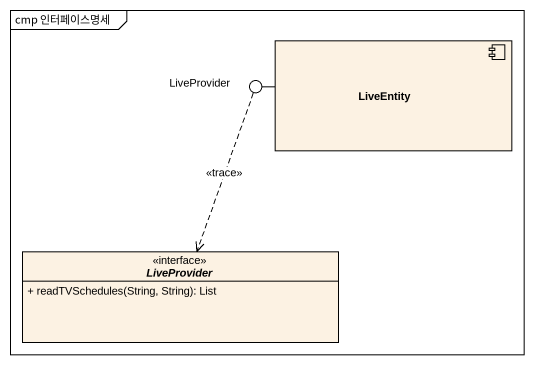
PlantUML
@startuml
mainframe cmp 인터페이스명세
allowmixing
hide circle
hide empty members
skinparam classAttributeIconSize 0
component LiveEntity
() LiveProvider
interface "LiveProvider" as LiveProvider_2 <<interface>> {
  + readTVSchedules(String, String): List
}
LiveEntity -left- LiveProvider
LiveProvider ..> LiveProvider_2 : <<trace>>
@enduml
